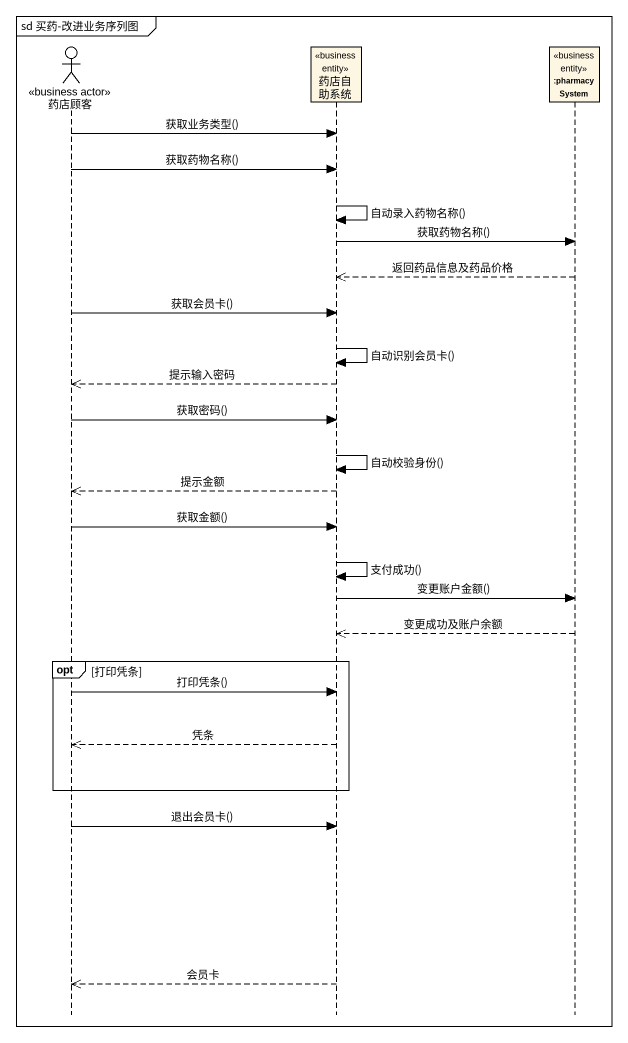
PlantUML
@startuml
mainframe sd 买药-改进业务序列图
hide footbox
actor 药店顾客 <<business actor>>
participant 药店自助系统 <<business entity>>
participant ":pharmacy System" as pharmacy_System <<business entity>>

药店顾客 -> 药店自助系统 : 获取业务类型()
药店顾客 -> 药店自助系统 : 获取药物名称()
药店自助系统 -> 药店自助系统 : 自动录入药物名称()
药店自助系统 -> pharmacy_System : 获取药物名称()
pharmacy_System -->> 药店自助系统 : 返回药品信息及药品价格
药店顾客 -> 药店自助系统 : 获取会员卡()
药店自助系统 -> 药店自助系统 : 自动识别会员卡()
药店自助系统 -->> 药店顾客 : 提示输入密码
药店顾客 -> 药店自助系统 : 获取密码()
药店自助系统 -> 药店自助系统 : 自动校验身份()
药店自助系统 -->> 药店顾客 : 提示金额
药店顾客 -> 药店自助系统 : 获取金额()
药店自助系统 -> 药店自助系统 : 支付成功()
药店自助系统 -> pharmacy_System : 变更账户金额()
pharmacy_System -->> 药店自助系统 : 变更成功及账户余额
opt 打印凭条
  药店顾客 -> 药店自助系统 : 打印凭条()
  药店自助系统 -->> 药店顾客 : 凭条
end
药店顾客 -> 药店自助系统 : 退出会员卡()
药店自助系统 -->> 药店顾客 : 会员卡
@enduml
